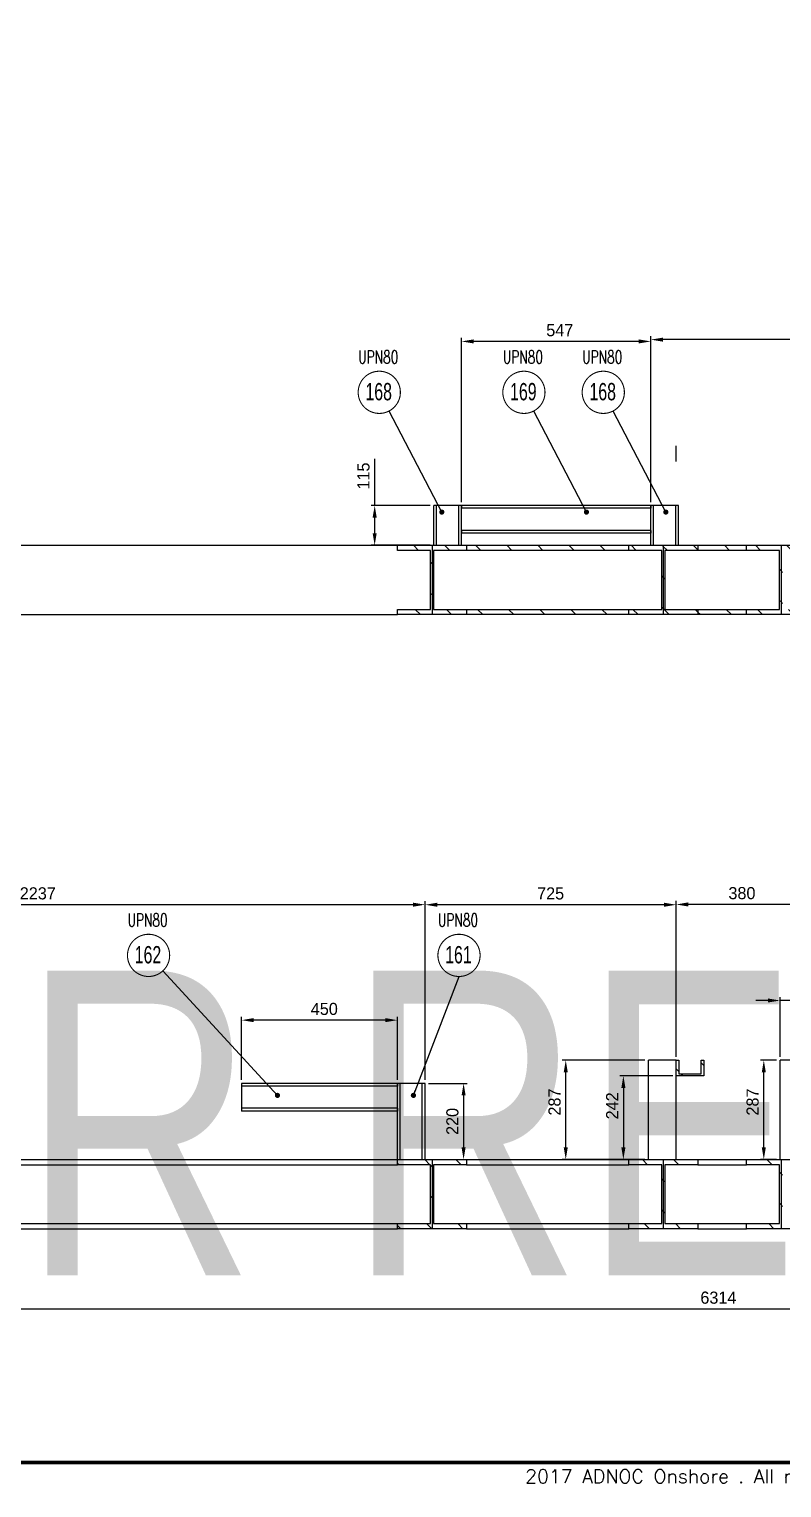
# Model space of a CAD drawing. Header units: millimetres. Extents: x 0 to 16187, y -20471 to 6290.
# Drawn here: x 1595.1 to 1812.5, y 2604.8 to 3026.1 of the extents above; entities that cross this region are included whole.
import ezdxf
from ezdxf.enums import TextEntityAlignment as Align

# ---------------------------------------------------------------- set-up
doc = ezdxf.new("R2018")
doc.units = ezdxf.units.MM
doc.header["$PDSIZE"] = -1
doc.layers.add('BORDER1', color=3, linetype='Continuous')
doc.layers.add('BORDER2', color=7, linetype='Continuous')
doc.styles.add('MtXpl_txt_shx', font='txt.shx', dxfattribs={"height": 0.2})
doc.styles.add('ROMANC', font='ROMANC', dxfattribs={"height": 5})
doc.styles.add('ROMANS', font='ROMANS.shx', dxfattribs={"width": 0.8})
doc.styles.add('ROMANT', font='ROMANT', dxfattribs={"height": 4})
doc.styles.add('SLDTEXTSTYLE2', font='TXT', dxfattribs={"width": 0.686449})
doc.dimstyles.new('AM_ISO', dxfattribs={"dimtxt": 3.5, "dimasz": 3.5, "dimexe": 1, "dimexo": 1, "dimgap": 1.5, "dimtad": 1, "dimdsep": 46, "dimtxsty": 'Standard', "dimcen": 0, "dimclrd": 1, "dimclre": 1, "dimclrt": 1, "dimadec": 0, "dimazin": 2, "dimtp": 0.1, "dimtm": 0.1, "dimtfac": 0.71, "dimtdec": 3, "dimtmove": 0, "dimatfit": 3, "dimfxl": 1, "dimlwd": -1, "dimlwe": -1, "dimarcsym": 1})
doc.dimstyles.new('AM_ISO$7', dxfattribs={"dimtxt": 3.5, "dimasz": 3.5, "dimexe": 1, "dimexo": 1, "dimgap": 1.5, "dimtad": 1, "dimtoh": 1, "dimdsep": 46, "dimtxsty": 'Standard', "dimcen": 0, "dimclrd": 1, "dimclre": 1, "dimclrt": 1, "dimadec": 0, "dimazin": 2, "dimtp": 0.1, "dimtm": 0.1, "dimtfac": 0.71, "dimtdec": 3, "dimtmove": 0, "dimatfit": 3, "dimfxl": 1, "dimlwd": -1, "dimlwe": -1, "dimarcsym": 1})
pattern_1 = [(135, (419.019, 715.6683), (-4.490128, -4.490128), [])]
pattern_2 = [(135, (419.019, 3612.7656), (-4.490128, -4.490128), [])]

# ---------------------------------------------------------------- blocks, each defined once
blk = doc.blocks.new('*D3793')
at = {"color": 1, "linetype": 'ByBlock'}
for p, q in [((1719.93, 2889.56), (1719.93, 2936.95)), ((1774.63, 2889.56), (1774.63, 2936.95)), ((1771.13, 2935.95), (1723.43, 2935.95))]:
    blk.add_line(p, q, dxfattribs=at)
at = {"color": 1}
for points in [[(1723.43, 2936.54), (1723.43, 2935.37), (1719.93, 2935.95)], [(1771.13, 2935.37), (1771.13, 2936.54), (1774.63, 2935.95)]]:
    blk.add_solid(points, dxfattribs=at)
at = {"layer": 'Defpoints', "color": 0}
for p in [(1719.93, 2935.95), (1719.93, 2888.56), (1774.63, 2888.56)]:
    blk.add_point(p, dxfattribs=at)
at = {"color": 1, "insert": (1748.32, 2940.95), "char_height": 3.5, "attachment_point": 2}
blk.add_mtext('547', dxfattribs=at)
blk = doc.blocks.new('*D3798')
at = {"color": 1, "linetype": 'ByBlock'}
for p, q in [((1694.87, 2888.56), (1694.87, 2902.06)), ((1710.93, 2888.56), (1693.87, 2888.56)), ((1694.87, 2880.56), (1694.87, 2885.06)), ((1710.93, 2877.06), (1693.87, 2877.06))]:
    blk.add_line(p, q, dxfattribs=at)
at = {"color": 1}
for points in [[(1695.45, 2885.06), (1694.28, 2885.06), (1694.87, 2888.56)], [(1694.28, 2880.56), (1695.45, 2880.56), (1694.87, 2877.06)]]:
    blk.add_solid(points, dxfattribs=at)
at = {"layer": 'Defpoints', "color": 0}
for p in [(1694.87, 2888.56), (1711.93, 2888.56), (1711.93, 2877.06)]:
    blk.add_point(p, dxfattribs=at)
at = {"color": 1, "insert": (1689.87, 2897.06), "char_height": 3.5, "attachment_point": 2, "rotation": 90}
blk.add_mtext('115', dxfattribs=at)
blk = doc.blocks.new('*D3805')
at = {"color": 1, "linetype": 'ByBlock'}
for p, q in [((1810.93, 2728.33), (1806.25, 2728.33)), ((1807.25, 2703.13), (1807.25, 2724.83)), ((1810.93, 2699.63), (1806.25, 2699.63))]:
    blk.add_line(p, q, dxfattribs=at)
at = {"color": 1}
for points in [[(1807.83, 2724.83), (1806.67, 2724.83), (1807.25, 2728.33)], [(1806.67, 2703.13), (1807.83, 2703.13), (1807.25, 2699.63)]]:
    blk.add_solid(points, dxfattribs=at)
at = {"layer": 'Defpoints', "color": 0}
for p in [(1807.25, 2728.33), (1811.93, 2728.33), (1811.93, 2699.63)]:
    blk.add_point(p, dxfattribs=at)
at = {"color": 1, "insert": (1802.25, 2716.23), "char_height": 3.5, "attachment_point": 2, "rotation": 90}
blk.add_mtext('287', dxfattribs=at)
blk = doc.blocks.new('*D3806')
at = {"color": 1, "linetype": 'ByBlock'}
for p, q in [((1808.43, 2745.57), (1804.93, 2745.57)), ((1811.93, 2729.33), (1811.93, 2746.57)), ((1819.93, 2745.57), (1811.93, 2745.57)), ((1819.93, 2729.33), (1819.93, 2746.57)), ((1819.93, 2745.57), (1851.4, 2745.57)), ((1823.43, 2745.57), (1826.93, 2745.57))]:
    blk.add_line(p, q, dxfattribs=at)
at = {"color": 1}
for points in [[(1808.43, 2744.99), (1808.43, 2746.16), (1811.93, 2745.57)], [(1823.43, 2746.16), (1823.43, 2744.99), (1819.93, 2745.57)]]:
    blk.add_solid(points, dxfattribs=at)
at = {"layer": 'Defpoints', "color": 0}
for p in [(1811.93, 2745.57), (1811.93, 2728.33), (1819.93, 2728.33)]:
    blk.add_point(p, dxfattribs=at)
at = {"color": 1, "insert": (1847.27, 2750.57), "char_height": 3.5, "attachment_point": 2}
blk.add_mtext('80', dxfattribs=at)
blk = doc.blocks.new('*D3807')
at = {"color": 1, "linetype": 'ByBlock'}
for p, q in [((1780.93, 2723.83), (1765.69, 2723.83)), ((1766.69, 2720.33), (1766.69, 2703.13)), ((1767.23, 2699.63), (1765.69, 2699.63))]:
    blk.add_line(p, q, dxfattribs=at)
at = {"color": 1}
for points in [[(1767.28, 2720.33), (1766.11, 2720.33), (1766.69, 2723.83)], [(1766.11, 2703.13), (1767.28, 2703.13), (1766.69, 2699.63)]]:
    blk.add_solid(points, dxfattribs=at)
at = {"layer": 'Defpoints', "color": 0}
for p in [(1781.93, 2723.83), (1766.69, 2699.63), (1768.23, 2699.63)]:
    blk.add_point(p, dxfattribs=at)
at = {"color": 1, "insert": (1761.69, 2715.14), "char_height": 3.5, "attachment_point": 2, "rotation": 90}
blk.add_mtext('242', dxfattribs=at)
blk = doc.blocks.new('*D3808')
at = {"color": 1, "linetype": 'ByBlock'}
for p, q in [((1772.93, 2728.33), (1749.05, 2728.33)), ((1750.05, 2703.13), (1750.05, 2724.83)), ((1772.93, 2699.63), (1749.05, 2699.63))]:
    blk.add_line(p, q, dxfattribs=at)
at = {"color": 1}
for points in [[(1750.63, 2724.83), (1749.47, 2724.83), (1750.05, 2728.33)], [(1749.47, 2703.13), (1750.63, 2703.13), (1750.05, 2699.63)]]:
    blk.add_solid(points, dxfattribs=at)
at = {"layer": 'Defpoints', "color": 0}
for p in [(1750.05, 2728.33), (1773.93, 2728.33), (1773.93, 2699.63)]:
    blk.add_point(p, dxfattribs=at)
at = {"color": 1, "insert": (1745.05, 2716.23), "char_height": 3.5, "attachment_point": 2, "rotation": 90}
blk.add_mtext('287', dxfattribs=at)
blk = doc.blocks.new('*D3809')
at = {"color": 1, "linetype": 'ByBlock'}
for p, q in [((1710.43, 2721.63), (1721.55, 2721.63)), ((1720.55, 2718.13), (1720.55, 2703.13)), ((1702.43, 2699.63), (1721.55, 2699.63))]:
    blk.add_line(p, q, dxfattribs=at)
at = {"color": 1}
for points in [[(1721.13, 2718.13), (1719.97, 2718.13), (1720.55, 2721.63)], [(1719.97, 2703.13), (1721.13, 2703.13), (1720.55, 2699.63)]]:
    blk.add_solid(points, dxfattribs=at)
at = {"layer": 'Defpoints', "color": 0}
for p in [(1709.43, 2721.63), (1701.43, 2699.63), (1720.55, 2699.63)]:
    blk.add_point(p, dxfattribs=at)
at = {"color": 1, "insert": (1715.55, 2710.63), "char_height": 3.5, "attachment_point": 2, "rotation": 90}
blk.add_mtext('220', dxfattribs=at)
blk = doc.blocks.new('*D3810')
at = {"color": 1, "linetype": 'ByBlock'}
for p, q in [((1656.43, 2722.63), (1656.43, 2740.89)), ((1697.93, 2739.89), (1659.93, 2739.89)), ((1701.43, 2722.63), (1701.43, 2740.89))]:
    blk.add_line(p, q, dxfattribs=at)
at = {"color": 1}
for points in [[(1659.93, 2740.48), (1659.93, 2739.31), (1656.43, 2739.89)], [(1697.93, 2739.31), (1697.93, 2740.48), (1701.43, 2739.89)]]:
    blk.add_solid(points, dxfattribs=at)
at = {"layer": 'Defpoints', "color": 0}
for p in [(1656.43, 2739.89), (1656.43, 2721.63), (1701.43, 2721.63)]:
    blk.add_point(p, dxfattribs=at)
at = {"color": 1, "insert": (1680.32, 2744.89), "char_height": 3.5, "attachment_point": 2}
blk.add_mtext('450', dxfattribs=at)
blk = doc.blocks.new('*U609')
at = {"layer": 'BORDER1', "color": 154, "true_color": 0x1859a9, "const_width": 1}
blk.add_lwpolyline([(1.81, 811), (1144, 811), (1144, 0), (0, 0), (0, 811)], close=True, dxfattribs=at)
at = {"layer": 'BORDER2', "color": 154, "true_color": 0x1859a9, "style": 'ROMANS'}
blk.add_text('2017 ADNOC Onshore . All rights reserved. Abu Dhabi Company for Onshore Petroleum Operations Ltd. Restricted Circulation', height=4, dxfattribs=at).set_placement((489.5, -2), align=Align.TOP_CENTER)
at = {"layer": 'BORDER2', "flags": 8}
for tag, height, style, p in [('REV-A', 3.24, 'ROMANS', (986.93, 140.25)), ('RE-A', 8.06, 'ROMANT', (1084.63, 7.17))]:
    blk.add_attdef(tag, text='', height=height, dxfattribs=dict(at, style=style)).set_placement(p, align=Align.CENTER)
at = {"layer": 'BORDER2', "style": 'ROMANS', "width": 3.830216}
blk.add_attdef('DATE-A', text='', height=3.24, dxfattribs=at).set_placement((995.51, 140.25), (1008.51, 140.25), align=Align.FIT)
at = {"layer": 'BORDER2'}
for tag, height, style, p in [('DRN-A', 3.24, 'ROMANS', (1018.38, 140.25)), ('CHD-A', 3.24, 'ROMANS', (1032.35, 140.25)), ('APD-A', 3.24, 'ROMANS', (1046.64, 140.25)), ('CONS_CONT_VEND', 4.2, 'ROMANC', (1061.39, 72.83))]:
    blk.add_attdef(tag, text='', height=height, dxfattribs=dict(at, style=style)).set_placement(p, align=Align.CENTER)
at = {"layer": 'BORDER2', "style": 'ROMANS', "width": 0.8}
for tag, p, height in [('1:X', (997.23, 122.55), 3.5), ('LOC', (1042.74, 122.55), 3.5), ('PROJ_NO', (1118.64, 122.55), 3.5), ('CONS_DRG_NO', (1011, 63), 3)]:
    blk.add_attdef(tag, p, '', height=height, dxfattribs=at)
at = {"layer": 'BORDER2', "lineweight": 30, "width": 0.8, "flags": 104}
blk.add_attdef('COMMENTS-A', text='', height=2.2, dxfattribs=at).set_placement((1055.21, 142.07), align=Align.MIDDLE_LEFT)
at = {"layer": 'BORDER2', "style": 'ROMANS', "width": 0.8}
for tag, p in [('PROJECT_TITLE_1', (1061.07, 55.35)), ('PROJECT_TITLE_2', (1061.07, 49.3))]:
    blk.add_attdef(tag, text='', height=3.5, dxfattribs=at).set_placement(p, align=Align.MIDDLE)
at = {"layer": 'BORDER2', "style": 'ROMANT', "width": 0.8}
for tag, p in [('DRG_TITLE_1', (1061.07, 36.31)), ('DRG_TITLE_2', (1061.07, 28.31)), ('DRG_TITLE_3', (1061.07, 20.31))]:
    blk.add_attdef(tag, text='', height=5, dxfattribs=at).set_placement(p, align=Align.CENTER)
at = {"layer": 'BORDER2', "style": 'ROMANT'}
for tag, p in [('AR', (995, 7.17)), ('PA', (1011.74, 7.17)), ('DC', (1028.45, 7.17)), ('TS', (1120.84, 7.17))]:
    blk.add_attdef(tag, p, '', height=8.06, dxfattribs=at)
for tag, p in [('SRNO', (1074.7, 7.17)), ('SH', (1115.8, 7.18))]:
    blk.add_attdef(tag, text='', height=8.06, dxfattribs=at).set_placement(p, align=Align.RIGHT)
at = {"layer": 'BORDER2', "style": 'ROMANS', "flags": 2}
blk.add_attdef('TB_VERSION', text='', height=2, dxfattribs=at).set_placement((1, -1), align=Align.TOP_LEFT)
blk = doc.blocks.new('*D4469')
at = {"color": 1, "linetype": 'ByBlock'}
for p, q in [((1781.93, 2729.33), (1781.93, 2774.31)), ((1816.43, 2773.31), (1785.43, 2773.31)), ((1819.93, 2729.33), (1819.93, 2774.31))]:
    blk.add_line(p, q, dxfattribs=at)
at = {"color": 1}
for points in [[(1785.43, 2773.9), (1785.43, 2772.73), (1781.93, 2773.31)], [(1816.43, 2772.73), (1816.43, 2773.9), (1819.93, 2773.31)]]:
    blk.add_solid(points, dxfattribs=at)
at = {"layer": 'Defpoints', "color": 0}
for p in [(1781.93, 2773.31), (1781.93, 2728.33), (1819.93, 2728.33)]:
    blk.add_point(p, dxfattribs=at)
at = {"color": 1, "insert": (1800.93, 2776.56), "char_height": 3.5, "attachment_point": 5}
blk.add_mtext('380', dxfattribs=at)
blk = doc.blocks.new('*D4470')
at = {"color": 1, "linetype": 'ByBlock'}
for p, q in [((1709.43, 2722.63), (1709.43, 2774.23)), ((1778.43, 2773.23), (1712.93, 2773.23)), ((1781.93, 2729.33), (1781.93, 2774.23))]:
    blk.add_line(p, q, dxfattribs=at)
at = {"color": 1}
for points in [[(1712.93, 2773.81), (1712.93, 2772.64), (1709.43, 2773.23)], [(1778.43, 2772.64), (1778.43, 2773.81), (1781.93, 2773.23)]]:
    blk.add_solid(points, dxfattribs=at)
at = {"layer": 'Defpoints', "color": 0}
for p in [(1709.43, 2773.23), (1781.93, 2728.33), (1709.43, 2721.63)]:
    blk.add_point(p, dxfattribs=at)
at = {"color": 1, "insert": (1745.68, 2776.48), "char_height": 3.5, "attachment_point": 5}
blk.add_mtext('725', dxfattribs=at)
blk = doc.blocks.new('*D4471')
at = {"color": 1, "linetype": 'ByBlock'}
for p, q in [((1485.73, 2720.63), (1485.73, 2774.25)), ((1705.93, 2773.25), (1489.23, 2773.25)), ((1709.43, 2722.63), (1709.43, 2774.25))]:
    blk.add_line(p, q, dxfattribs=at)
at = {"color": 1}
for points in [[(1489.23, 2773.83), (1489.23, 2772.66), (1485.73, 2773.25)], [(1705.93, 2772.66), (1705.93, 2773.83), (1709.43, 2773.25)]]:
    blk.add_solid(points, dxfattribs=at)
at = {"layer": 'Defpoints', "color": 0}
for p in [(1485.73, 2773.25), (1485.73, 2719.63), (1709.43, 2721.63)]:
    blk.add_point(p, dxfattribs=at)
at = {"color": 1, "insert": (1597.58, 2776.5), "char_height": 3.5, "attachment_point": 5}
blk.add_mtext('2237', dxfattribs=at)
blk = doc.blocks.new('*D4472')
at = {"color": 1, "linetype": 'ByBlock'}
for p, q in [((1774.63, 2889.56), (1774.63, 2937.46)), ((2109.83, 2878.06), (2109.83, 2937.46)), ((2106.33, 2936.46), (1778.13, 2936.46))]:
    blk.add_line(p, q, dxfattribs=at)
at = {"color": 1}
for points in [[(1778.13, 2937.05), (1778.13, 2935.88), (1774.63, 2936.46)], [(2106.33, 2935.88), (2106.33, 2937.05), (2109.83, 2936.46)]]:
    blk.add_solid(points, dxfattribs=at)
at = {"layer": 'Defpoints', "color": 0}
for p in [(1774.63, 2936.46), (1774.63, 2888.56), (2109.83, 2877.06)]:
    blk.add_point(p, dxfattribs=at)
at = {"color": 1, "insert": (1942.23, 2939.71), "char_height": 3.5, "attachment_point": 5}
blk.add_mtext('3352', dxfattribs=at)
blk = doc.blocks.new('*D4505')
at = {"color": 1, "linetype": 'ByBlock'}
for p, q in [((1478.43, 2678.63), (1478.43, 2655.46)), ((2109.83, 2678.63), (2109.83, 2655.46)), ((1481.93, 2656.46), (2106.33, 2656.46))]:
    blk.add_line(p, q, dxfattribs=at)
at = {"color": 1}
for points in [[(1481.93, 2657.05), (1481.93, 2655.88), (1478.43, 2656.46)], [(2106.33, 2655.88), (2106.33, 2657.05), (2109.83, 2656.46)]]:
    blk.add_solid(points, dxfattribs=at)
at = {"layer": 'Defpoints', "color": 0}
for p in [(1478.43, 2679.63), (2109.83, 2679.63), (2109.83, 2656.46)]:
    blk.add_point(p, dxfattribs=at)
at = {"color": 1, "insert": (1794.13, 2659.71), "char_height": 3.5, "attachment_point": 5}
blk.add_mtext('6314', dxfattribs=at)

msp = doc.modelspace()

# ---------------------------------------------------------------- hatches: boundary and pattern name
at = {"linetype": 'Continuous', "lineweight": 18}
h = msp.add_hatch(dxfattribs=at)
h.set_pattern_fill('ANSI31', scale=2, angle=90, style=0)
h.set_pattern_definition(pattern_1)
h.paths.add_polyline_path([(1711.42547, 2877.05729), (1701.42547, 2877.05729), (1701.42547, 2875.55729), (1710.97547, 2875.55729), (1710.97547, 2858.55729), (1701.42547, 2858.55729), (1701.42547, 2857.05729), (1711.42547, 2857.05729)], flags=0)
h = msp.add_hatch(dxfattribs=at)
h.set_pattern_fill('ANSI31', scale=2, angle=90, style=0)
h.set_pattern_definition(pattern_1)
h.paths.add_polyline_path([(1721.42547, 2877.05729), (1711.42547, 2877.05729), (1711.42547, 2857.05729), (1721.42547, 2857.05729), (1721.42547, 2858.55729), (1711.87547, 2858.55729), (1711.87547, 2875.55729), (1721.42547, 2875.55729)], flags=0)
h = msp.add_hatch(dxfattribs=at)
h.set_pattern_fill('ANSI31', scale=2, angle=90, style=0)
h.set_pattern_definition(pattern_1)
h.paths.add_polyline_path([(1768.22547, 2877.05729), (1721.42547, 2877.05729), (1721.42547, 2875.55729), (1768.22547, 2875.55729)], flags=0)
h = msp.add_hatch(dxfattribs=at)
h.set_pattern_fill('ANSI31', scale=2, angle=90, style=0)
h.set_pattern_definition(pattern_1)
h.paths.add_polyline_path([(1778.22547, 2877.05729), (1768.22547, 2877.05729), (1768.22547, 2875.55729), (1777.77547, 2875.55729), (1777.77547, 2858.55729), (1768.22547, 2858.55729), (1768.22547, 2857.05729), (1778.22547, 2857.05729)], flags=0)
h = msp.add_hatch(dxfattribs=at)
h.set_pattern_fill('ANSI31', scale=2, angle=90, style=0)
h.set_pattern_definition(pattern_1)
h.paths.add_polyline_path([(1778.22547, 2877.05729), (1778.22547, 2857.05729), (1788.22547, 2857.05729), (1788.22547, 2858.55729), (1778.67547, 2858.55729), (1778.67547, 2875.55729), (1788.22547, 2875.55729), (1788.22547, 2877.05729)], flags=0)
h = msp.add_hatch(dxfattribs=at)
h.set_pattern_fill('ANSI31', scale=2, angle=90, style=0)
h.set_pattern_definition(pattern_1)
h.paths.add_polyline_path([(1802.22547, 2877.05729), (1788.22547, 2877.05729), (1788.22547, 2875.55729), (1802.22547, 2875.55729)], flags=0)
h = msp.add_hatch(dxfattribs=at)
h.set_pattern_fill('ANSI31', scale=2, angle=90, style=0)
h.set_pattern_definition(pattern_1)
h.paths.add_polyline_path([(1812.22547, 2877.05729), (1802.22547, 2877.05729), (1802.22547, 2875.55729), (1811.77547, 2875.55729), (1811.77547, 2858.55729), (1802.22547, 2858.55729), (1802.22547, 2857.05729), (1812.22547, 2857.05729)], flags=0)
h = msp.add_hatch(dxfattribs=at)
h.set_pattern_fill('ANSI31', scale=2, angle=90, style=0)
h.set_pattern_definition(pattern_1)
h.paths.add_polyline_path([(1812.22547, 2877.05729), (1812.22547, 2857.05729), (1822.22547, 2857.05729), (1822.22547, 2858.55729), (1812.67547, 2858.55729), (1812.67547, 2875.55729), (1822.22547, 2875.55729), (1822.22547, 2877.05729)], flags=0)
h = msp.add_hatch(dxfattribs=at)
h.set_pattern_fill('ANSI31', scale=2, angle=90, style=0)
h.set_pattern_definition(pattern_1)
h.paths.add_polyline_path([(1768.22547, 2858.55729), (1721.42547, 2858.55729), (1721.42547, 2857.05729), (1768.22547, 2857.05729)], flags=0)
h = msp.add_hatch(dxfattribs=at)
h.set_pattern_fill('ANSI31', scale=2, angle=90, style=0)
h.set_pattern_definition(pattern_1)
h.paths.add_polyline_path([(1802.22547, 2858.55729), (1788.22547, 2858.55729), (1788.22547, 2857.05729), (1802.22547, 2857.05729)], flags=0)
h = msp.add_hatch(dxfattribs=at)
h.set_pattern_fill('ANSI31', scale=2, angle=90, style=0)
h.set_pattern_definition(pattern_2)
h.paths.add_polyline_path([(1781.92547, 2723.82906), (1789.92547, 2723.82906), (1789.92547, 2728.32906), (1789.12547, 2728.32906), (1789.12547, 2724.42906), (1782.72547, 2724.42906), (1782.72547, 2728.32906), (1781.92547, 2728.32906)], flags=0)
h = msp.add_hatch(dxfattribs=at)
h.set_pattern_fill('ANSI31', scale=2, angle=90, style=0)
h.set_pattern_definition(pattern_2)
h.paths.add_polyline_path([(1711.42547, 2699.62906), (1701.42547, 2699.62906), (1701.42547, 2698.12906), (1710.97547, 2698.12906), (1710.97547, 2681.12906), (1701.42547, 2681.12906), (1701.42547, 2679.62906), (1711.42547, 2679.62906)], flags=0)
h = msp.add_hatch(dxfattribs=at)
h.set_pattern_fill('ANSI31', scale=2, angle=90, style=0)
h.set_pattern_definition(pattern_2)
h.paths.add_polyline_path([(1721.42547, 2699.62906), (1711.42547, 2699.62906), (1711.42547, 2679.62906), (1721.42547, 2679.62906), (1721.42547, 2681.12906), (1711.87547, 2681.12906), (1711.87547, 2698.12906), (1721.42547, 2698.12906)], flags=0)
h = msp.add_hatch(dxfattribs=at)
h.set_pattern_fill('ANSI31', scale=2, angle=90, style=0)
h.set_pattern_definition(pattern_2)
h.paths.add_polyline_path([(1778.22547, 2699.62906), (1768.22547, 2699.62906), (1768.22547, 2698.12906), (1777.77547, 2698.12906), (1777.77547, 2681.12906), (1768.22547, 2681.12906), (1768.22547, 2679.62906), (1778.22547, 2679.62906)], flags=0)
h = msp.add_hatch(dxfattribs=at)
h.set_pattern_fill('ANSI31', scale=2, angle=90, style=0)
h.set_pattern_definition(pattern_2)
h.paths.add_polyline_path([(1778.22547, 2699.62906), (1778.22547, 2679.62906), (1788.22547, 2679.62906), (1788.22547, 2681.12906), (1778.67547, 2681.12906), (1778.67547, 2698.12906), (1788.22547, 2698.12906), (1788.22547, 2699.62906)], flags=0)
h = msp.add_hatch(dxfattribs=at)
h.set_pattern_fill('ANSI31', scale=2, angle=90, style=0)
h.set_pattern_definition(pattern_2)
h.paths.add_polyline_path([(1812.22547, 2699.62906), (1802.22547, 2699.62906), (1802.22547, 2698.12906), (1811.77547, 2698.12906), (1811.77547, 2681.12906), (1802.22547, 2681.12906), (1802.22547, 2679.62906), (1812.22547, 2679.62906)], flags=0)
h = msp.add_hatch(dxfattribs=at)
h.set_pattern_fill('ANSI31', scale=2, angle=90, style=0)
h.set_pattern_definition(pattern_2)
h.paths.add_polyline_path([(1812.22547, 2699.62906), (1812.22547, 2679.62906), (1822.22547, 2679.62906), (1822.22547, 2681.12906), (1812.67547, 2681.12906), (1812.67547, 2698.12906), (1822.22547, 2698.12906), (1822.22547, 2699.62906)], flags=0)

# ---------------------------------------------------------------- linework, layer by layer
at = {"color": 7, "linetype": 'Continuous', "lineweight": 25}
for p, q in [((1781.92547, 2901.25729), (1781.92547, 2905.75729)), ((1712.72547, 2888.55729), (1711.92547, 2888.55729)), ((1711.92547, 2877.05729), (1711.92547, 2888.55729)), ((1712.72547, 2877.05729), (1712.72547, 2888.55729)), ((1719.12547, 2888.55729), (1712.72547, 2888.55729)), ((1719.92547, 2888.55729), (1719.12547, 2888.55729)), ((1719.12547, 2877.05729), (1719.12547, 2888.55729)), ((1774.62547, 2888.55729), (1719.92547, 2888.55729)), ((1719.92547, 2888.55729), (1719.92547, 2887.75729)), ((1719.92547, 2877.05729), (1719.92547, 2888.55729)), ((1774.62547, 2887.75729), (1719.92547, 2887.75729)), ((1774.62547, 2888.55729), (1774.62547, 2887.75729)), ((1775.42547, 2888.55729), (1774.62547, 2888.55729)), ((1774.62547, 2877.05729), (1774.62547, 2888.55729)), ((1775.42547, 2877.05729), (1775.42547, 2888.55729)), ((1781.82547, 2888.55729), (1775.42547, 2888.55729)), ((1781.82547, 2877.05729), (1781.82547, 2888.55729)), ((1782.62547, 2888.55729), (1781.82547, 2888.55729)), ((1782.62547, 2877.05729), (1782.62547, 2888.55729)), ((1719.92547, 2881.35729), (1719.92547, 2880.55729)), ((1774.62547, 2881.35729), (1719.92547, 2881.35729)), ((1774.62547, 2880.55729), (1719.92547, 2880.55729)), ((1774.62547, 2881.35729), (1774.62547, 2880.55729)), ((1701.42547, 2875.55729), (1701.42547, 2877.05729)), ((1701.42547, 2877.05729), (1711.42547, 2877.05729)), ((1710.97547, 2875.55729), (1701.42547, 2875.55729)), ((1710.97547, 2858.55729), (1710.97547, 2875.55729)), ((1711.42547, 2877.05729), (1711.42547, 2857.05729)), ((1711.42547, 2877.05729), (1721.42547, 2877.05729)), ((1721.42547, 2875.55729), (1711.87547, 2875.55729)), ((1711.87547, 2875.55729), (1711.87547, 2858.55729)), ((1721.42547, 2877.05729), (1721.42547, 2875.55729)), ((1721.42547, 2877.05729), (1768.22547, 2877.05729)), ((1768.22547, 2875.55729), (1721.42547, 2875.55729)), ((1768.22547, 2875.55729), (1768.22547, 2877.05729)), ((1768.22547, 2877.05729), (1778.22547, 2877.05729)), ((1777.77547, 2875.55729), (1768.22547, 2875.55729)), ((1777.77547, 2858.55729), (1777.77547, 2875.55729)), ((1778.22547, 2877.05729), (1778.22547, 2857.05729)), ((1778.22547, 2877.05729), (1788.22547, 2877.05729)), ((1788.22547, 2875.55729), (1778.67547, 2875.55729)), ((1778.67547, 2875.55729), (1778.67547, 2858.55729)), ((1788.22547, 2877.05729), (1802.22547, 2877.05729)), ((1788.22547, 2877.05729), (1788.22547, 2875.55729)), ((1802.22547, 2875.55729), (1788.22547, 2875.55729)), ((1802.22547, 2875.55729), (1802.22547, 2877.05729)), ((1802.22547, 2877.05729), (1812.22547, 2877.05729)), ((1811.77547, 2875.55729), (1802.22547, 2875.55729)), ((1811.77547, 2858.55729), (1811.77547, 2875.55729)), ((1812.22547, 2877.05729), (1812.22547, 2857.05729)), ((1812.22547, 2877.05729), (1822.22547, 2877.05729)), ((1701.42547, 2857.05729), (1701.42547, 2858.55729)), ((1701.42547, 2858.55729), (1710.97547, 2858.55729)), ((1711.42547, 2857.05729), (1701.42547, 2857.05729)), ((1721.42547, 2857.05729), (1711.42547, 2857.05729)), ((1711.87547, 2858.55729), (1721.42547, 2858.55729)), ((1721.42547, 2858.55729), (1721.42547, 2857.05729)), ((1721.42547, 2858.55729), (1768.22547, 2858.55729)), ((1768.22547, 2857.05729), (1721.42547, 2857.05729)), ((1768.22547, 2857.05729), (1768.22547, 2858.55729)), ((1768.22547, 2858.55729), (1777.77547, 2858.55729)), ((1778.22547, 2857.05729), (1768.22547, 2857.05729)), ((1788.22547, 2857.05729), (1778.22547, 2857.05729)), ((1778.67547, 2858.55729), (1788.22547, 2858.55729)), ((1788.22547, 2858.55729), (1802.22547, 2858.55729)), ((1788.22547, 2858.55729), (1788.22547, 2857.05729)), ((1802.22547, 2857.05729), (1788.22547, 2857.05729)), ((1802.22547, 2857.05729), (1802.22547, 2858.55729)), ((1802.22547, 2858.55729), (1811.77547, 2858.55729)), ((1812.22547, 2857.05729), (1802.22547, 2857.05729)), ((1822.22547, 2857.05729), (1812.22547, 2857.05729)), ((1773.92547, 2699.62906), (1773.92547, 2728.32906)), ((1781.92547, 2728.32906), (1773.92547, 2728.32906)), ((1781.92547, 2723.82906), (1781.92547, 2728.32906)), ((1781.92547, 2728.32906), (1782.72547, 2728.32906)), ((1782.72547, 2728.32906), (1782.72547, 2724.42906)), ((1789.12547, 2724.42906), (1789.12547, 2728.32906)), ((1789.12547, 2728.32906), (1789.92547, 2728.32906)), ((1789.92547, 2728.32906), (1789.92547, 2723.82906)), ((1811.92547, 2699.62906), (1811.92547, 2728.32906)), ((1819.92547, 2728.32906), (1811.92547, 2728.32906)), ((1789.92547, 2723.82906), (1781.92547, 2723.82906)), ((1781.92547, 2699.62906), (1781.92547, 2723.82906)), ((1782.72547, 2724.42906), (1789.12547, 2724.42906)), ((1701.42547, 2721.62906), (1656.42547, 2721.62906)), ((1656.42547, 2721.62906), (1656.42547, 2720.82906)), ((1701.42547, 2720.82906), (1656.42547, 2720.82906)), ((1656.42547, 2720.82906), (1656.42547, 2714.42906)), ((1701.42547, 2721.62906), (1701.42547, 2720.82906)), ((1701.42547, 2699.62906), (1701.42547, 2721.62906)), ((1702.22547, 2721.62906), (1701.42547, 2721.62906)), ((1702.22547, 2699.62906), (1702.22547, 2721.62906)), ((1708.62547, 2721.62906), (1702.22547, 2721.62906)), ((1709.42547, 2721.62906), (1708.62547, 2721.62906)), ((1708.62547, 2699.62906), (1708.62547, 2721.62906)), ((1709.42547, 2699.62906), (1709.42547, 2721.62906)), ((1656.42547, 2714.42906), (1656.42547, 2713.62906)), ((1701.42547, 2714.42906), (1656.42547, 2714.42906)), ((1701.42547, 2713.62906), (1656.42547, 2713.62906)), ((1701.42547, 2714.42906), (1701.42547, 2713.62906)), ((1498.42547, 2699.62906), (1701.42547, 2699.62906)), ((1498.42547, 2698.12906), (1701.42547, 2698.12906)), ((1701.42547, 2698.12906), (1701.42547, 2699.62906)), ((1701.42547, 2699.62906), (1711.42547, 2699.62906)), ((1710.97547, 2698.12906), (1701.42547, 2698.12906)), ((1710.97547, 2681.12906), (1710.97547, 2698.12906)), ((1711.42547, 2699.62906), (1711.42547, 2679.62906)), ((1711.42547, 2699.62906), (1721.42547, 2699.62906)), ((1721.42547, 2698.12906), (1711.87547, 2698.12906)), ((1711.87547, 2698.12906), (1711.87547, 2681.12906)), ((1721.42547, 2699.62906), (1768.22547, 2699.62906)), ((1721.42547, 2699.62906), (1721.42547, 2698.12906)), ((1721.42547, 2698.12906), (1768.22547, 2698.12906)), ((1768.22547, 2698.12906), (1768.22547, 2699.62906)), ((1768.22547, 2699.62906), (1778.22547, 2699.62906)), ((1777.77547, 2698.12906), (1768.22547, 2698.12906)), ((1777.77547, 2681.12906), (1777.77547, 2698.12906)), ((1778.22547, 2699.62906), (1778.22547, 2679.62906)), ((1778.22547, 2699.62906), (1788.22547, 2699.62906)), ((1788.22547, 2698.12906), (1778.67547, 2698.12906)), ((1778.67547, 2698.12906), (1778.67547, 2681.12906)), ((1788.22547, 2699.62906), (1802.22547, 2699.62906)), ((1788.22547, 2699.62906), (1788.22547, 2698.12906)), ((1788.22547, 2698.12906), (1802.22547, 2698.12906)), ((1802.22547, 2698.12906), (1802.22547, 2699.62906)), ((1802.22547, 2699.62906), (1812.22547, 2699.62906)), ((1811.77547, 2698.12906), (1802.22547, 2698.12906)), ((1811.77547, 2681.12906), (1811.77547, 2698.12906)), ((1812.22547, 2699.62906), (1812.22547, 2679.62906)), ((1812.22547, 2699.62906), (1822.22547, 2699.62906)), ((1498.42547, 2681.12906), (1701.42547, 2681.12906)), ((1701.42547, 2679.62906), (1701.42547, 2681.12906)), ((1701.42547, 2681.12906), (1710.97547, 2681.12906)), ((1711.87547, 2681.12906), (1721.42547, 2681.12906)), ((1721.42547, 2681.12906), (1768.22547, 2681.12906)), ((1721.42547, 2681.12906), (1721.42547, 2679.62906)), ((1768.22547, 2679.62906), (1768.22547, 2681.12906)), ((1768.22547, 2681.12906), (1777.77547, 2681.12906)), ((1778.67547, 2681.12906), (1788.22547, 2681.12906)), ((1788.22547, 2681.12906), (1802.22547, 2681.12906)), ((1788.22547, 2681.12906), (1788.22547, 2679.62906)), ((1802.22547, 2679.62906), (1802.22547, 2681.12906)), ((1802.22547, 2681.12906), (1811.77547, 2681.12906)), ((1498.42547, 2679.62906), (1701.42547, 2679.62906)), ((1711.42547, 2679.62906), (1701.42547, 2679.62906)), ((1721.42547, 2679.62906), (1711.42547, 2679.62906)), ((1721.42547, 2679.62906), (1768.22547, 2679.62906)), ((1778.22547, 2679.62906), (1768.22547, 2679.62906)), ((1788.22547, 2679.62906), (1778.22547, 2679.62906)), ((1788.22547, 2679.62906), (1802.22547, 2679.62906)), ((1812.22547, 2679.62906), (1802.22547, 2679.62906)), ((1822.22547, 2679.62906), (1812.22547, 2679.62906))]:
    msp.add_line(p, q, dxfattribs=at)
for p, q in [((1498.42547, 2877.05729), (1701.42547, 2877.05729)), ((1498.42547, 2857.05729), (1701.42547, 2857.05729))]:
    msp.add_line(p, q)
at = {"color": 2, "const_width": 0.3125}
for points in [[(1690.1022, 2921.2447, -1), (1702.2897, 2921.2447, -1)], [(1754.79742, 2921.2447, -1), (1766.98492, 2921.2447, -1)], [(1713.12926, 2758.60046, -1), (1725.31676, 2758.60046, -1)]]:
    msp.add_lwpolyline(points, format="xyb", close=True, dxfattribs=at)
at = {"color": 4, "const_width": 0.3125}
for points in [[(1731.87391, 2921.2447, -1), (1744.06141, 2921.2447, -1)], [(1623.47317, 2758.60046, -1), (1635.66067, 2758.60046, -1)]]:
    msp.add_lwpolyline(points, format="xyb", close=True, dxfattribs=at)

# ---------------------------------------------------------------- block references
at = {"layer": 'BORDER1'}
ref = msp.add_blockref('*U609', (30, 2612.13313), dxfattribs=at)
lines = msp.add_mtext('\\W0.80000;ISSUED FOR REVIEW\\P', dxfattribs={"layer": 'BORDER2', "insert": (1085.20997, 2754.20756), "char_height": 88, "attachment_point": 1})
ref.add_attrib('COMMENTS-A', '', (1085.20997, 2754.20756), dxfattribs={"flags": 104}).embed_mtext(lines)
msp.add_blockref('*U609', (1420.17862, 2612.13313), dxfattribs=at)

# ---------------------------------------------------------------- texts
at = {"color": 2, "lineweight": 25, "style": 'MtXpl_txt_shx', "width": 0.6875}
for p in [(1690.11779, 2929.57744), (1754.81301, 2929.57744), (1713.14485, 2766.9332)]:
    msp.add_text('UPN80', height=3.75, dxfattribs=at).set_placement(p)
at = {"color": 4, "lineweight": 25, "style": 'MtXpl_txt_shx', "width": 0.6875}
for p in [(1731.88951, 2929.57744), (1623.48876, 2766.9332)]:
    msp.add_text('UPN80', height=3.75, dxfattribs=at).set_placement(p)
at = {"color": 2, "lineweight": 25, "style": 'SLDTEXTSTYLE2', "width": 0.686449}
for s, p in [('168', (1696.02947, 2921.43767)), ('168', (1760.72469, 2921.43767)), ('161', (1719.05653, 2758.79343))]:
    msp.add_text(s, height=5, dxfattribs=at).set_placement(p, align=Align.MIDDLE_CENTER)
at = {"color": 4, "lineweight": 25, "style": 'SLDTEXTSTYLE2', "width": 0.686449}
for s, p in [('169', (1737.80119, 2921.43767)), ('162', (1629.40045, 2758.79343))]:
    msp.add_text(s, height=5, dxfattribs=at).set_placement(p, align=Align.MIDDLE_CENTER)

# ---------------------------------------------------------------- dimensions: what is measured, and where the dimension line sits
for base, p1, p2, picture, middle in [((1774.62547, 2936.46308), (2109.82547, 2877.05729), (1774.62547, 2888.55729), '*D4472', (1942.22547, 2939.71308)), ((1485.72547, 2773.24701), (1709.42547, 2721.62906), (1485.72547, 2719.62906), '*D4471', (1597.57547, 2776.49701)), ((1709.42547, 2773.22636), (1781.92547, 2728.32906), (1709.42547, 2721.62906), '*D4470', (1745.67547, 2776.47636)), ((1781.92547, 2773.31414), (1819.92547, 2728.32906), (1781.92547, 2728.32906), '*D4469', (1800.92547, 2776.56414))]:
    dim = msp.add_linear_dim(base=base, p1=p1, p2=p2, dimstyle='AM_ISO', override={"dimtxt": 3.5, "dimlfac": 10})
    dim.commit()
    dim.dimension.update_dxf_attribs({"geometry": picture, "text_midpoint": middle})
for base, p1, p2, angle, picture, middle in [((1719.92547, 2935.95385), (1774.62547, 2888.55729), (1719.92547, 2888.55729), 180, '*D3793', (1748.32484, 2935.95385)), ((1694.86698, 2888.55729), (1711.92547, 2877.05729), (1711.92547, 2888.55729), 90, '*D3798', (1694.86698, 2897.05729)), ((1811.92547, 2745.57379), (1819.92547, 2728.32906), (1811.92547, 2728.32906), 180, '*D3806', (1847.27447, 2745.57379)), ((1656.42547, 2739.89314), (1701.42547, 2721.62906), (1656.42547, 2721.62906), 180, '*D3810', (1680.32301, 2739.89314)), ((1750.05119, 2728.32906), (1773.92547, 2699.62906), (1773.92547, 2728.32906), 90, '*D3808', (1750.05119, 2716.22657)), ((1807.25033, 2728.32906), (1811.92547, 2699.62906), (1811.92547, 2728.32906), 90, '*D3805', (1807.25033, 2716.22657)), ((1766.69473, 2699.62906), (1781.92547, 2723.82906), (1768.22547, 2699.62906), 90, '*D3807', (1766.69473, 2715.13754)), ((1720.55136, 2699.62906), (1709.42547, 2721.62906), (1701.42547, 2699.62906), 90, '*D3809', (1720.55136, 2710.62906))]:
    dim = msp.add_linear_dim(base=base, p1=p1, p2=p2, angle=angle, dimstyle='AM_ISO', override={"dimtxt": 3.5, "dimlfac": 10})
    dim.commit()
    dim.dimension.update_dxf_attribs({"geometry": picture, "text_midpoint": middle, "dimtype": 160})
dim = msp.add_linear_dim(base=(2109.82547, 2656.46341), p1=(1478.42547, 2679.62906), p2=(2109.82547, 2679.62906), dimstyle='AM_ISO', override={"dimtxt": 3.5, "dimlfac": 10})
dim.commit()
dim.dimension.update_dxf_attribs({"geometry": '*D4505', "text_midpoint": (1794.12547, 2656.46341), "dimtype": 160})

# ---------------------------------------------------------------- leaders
at = {"color": 2}
for points in [[(1714.25114, 2886.64905), (1699.01536, 2915.84241)], [(1778.94637, 2886.64905), (1763.71058, 2915.84241)], [(1706.05626, 2718.15483), (1719.22301, 2752.50671)]]:
    msp.add_leader(points, dimstyle='AM_ISO$7', override={"dimasz": 1.5, "dimldrblk": 'Dot'}, dxfattribs=at)
at = {"color": 4}
for points in [[(1756.02286, 2886.64905), (1740.78708, 2915.84241)], [(1666.78387, 2718.15483), (1633.6771, 2754.10154)]]:
    msp.add_leader(points, dimstyle='AM_ISO$7', override={"dimasz": 1.5, "dimldrblk": 'Dot'}, dxfattribs=at)

doc.saveas('drawing.dxf')
